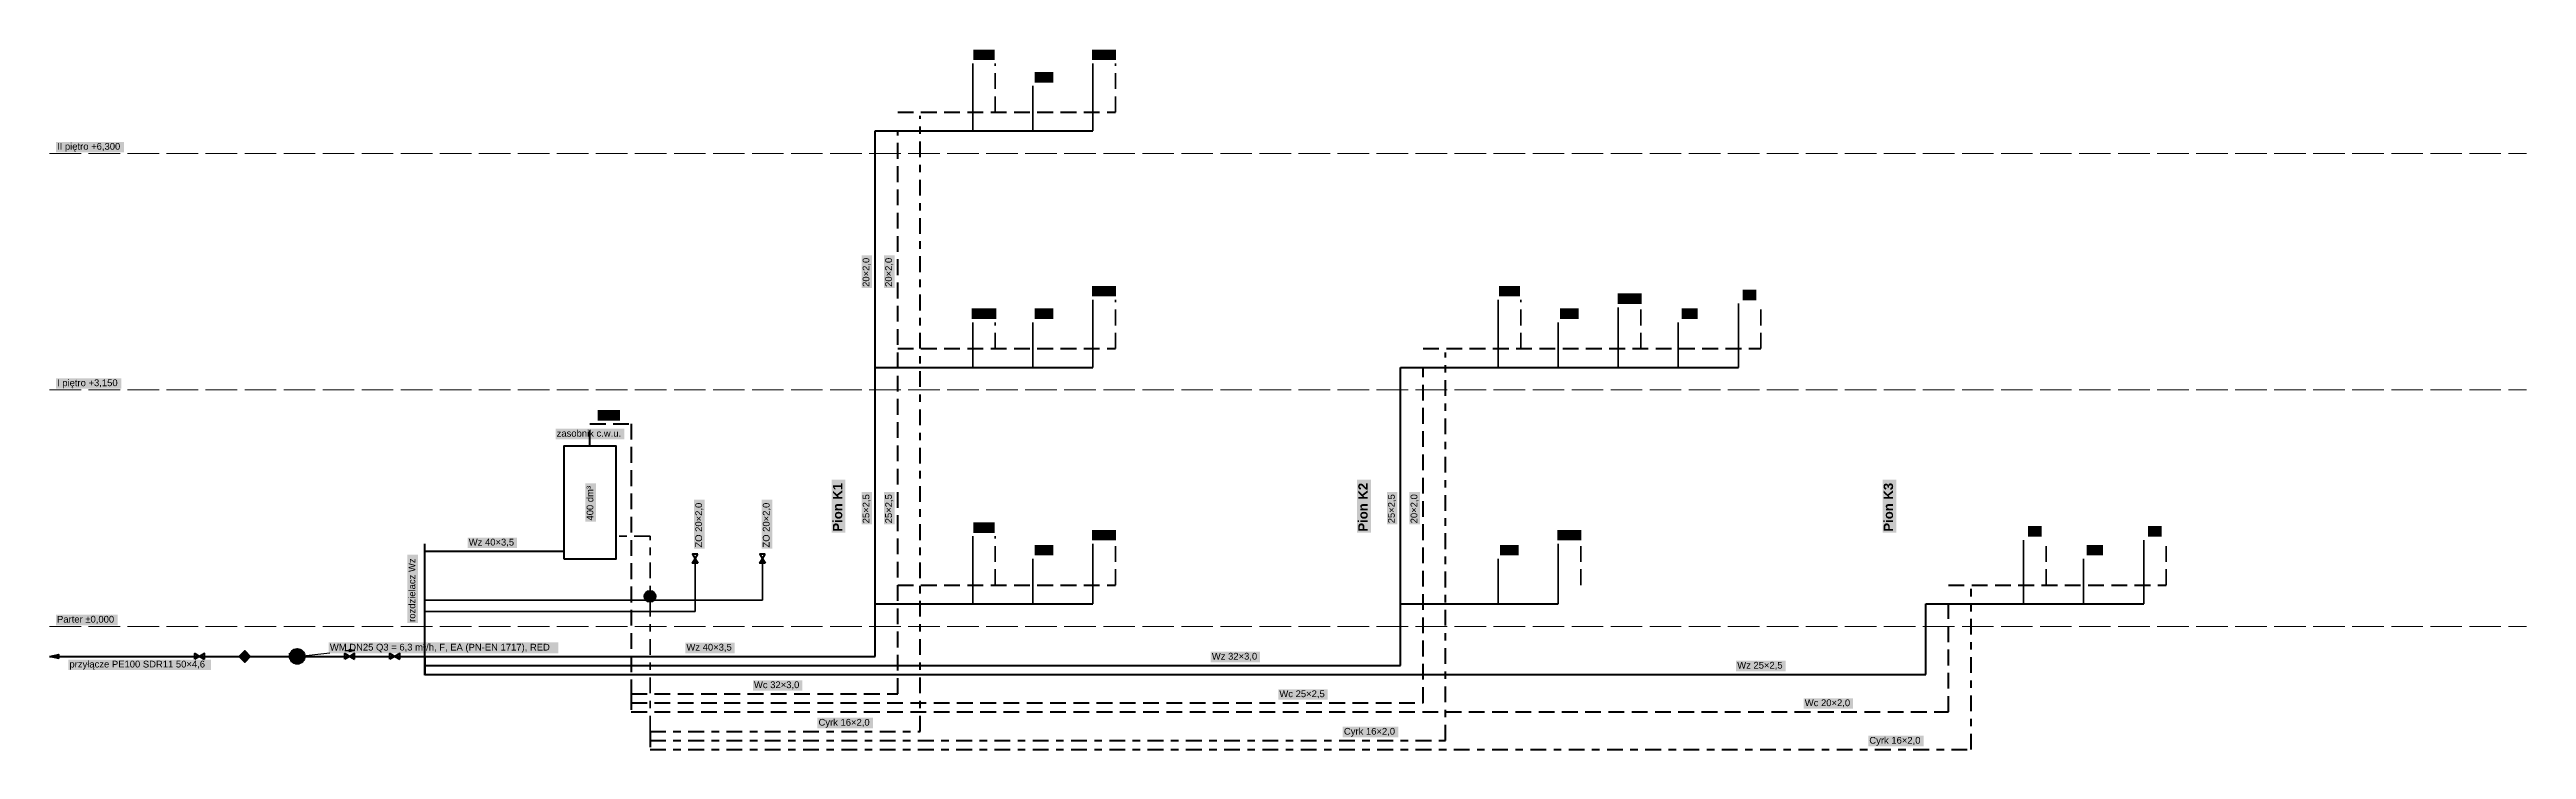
# Model space of a CAD drawing. Header units: metres. Extents: x 0 to 77.8, y -1.8 to 10.1.
# Drawn here: x 44.85 to 77.85, y -1.64 to 7.69 of the extents above; entities that cross this region are included whole.
import ezdxf

# ---------------------------------------------------------------- set-up
doc = ezdxf.new("R2010")
doc.units = ezdxf.units.M
for name, pattern in [('KRESKA_DLUGA', [9.45, 8.4, -1.05]), ('KRESKOWA', [5.25, 4.2, -1.05]), ('KRESKOWA_DROBNA', [3.15, 2.1, -1.05]), ('PUNKTOWA_KROTKA', [6.3, 4.2, -1.05, 0, -1.05])]:
    doc.linetypes.add(name, pattern=pattern)
doc.layers.add('A-MASKA', color=7, linetype='Continuous', lineweight=18)
doc.layers.add('S-OPISY', color=2, linetype='Continuous', lineweight=25)
for name, color, linetype, lineweight, true_color in [('I-PODKLAD', 8, 'Continuous', 18, 0x9a9a9a), ('S-CWU', 1, 'KRESKOWA', 35, 0xd00000), ('S-CYRK', 6, 'PUNKTOWA_KROTKA', 25, 0xb000b0), ('S-URZADZENIA', 2, 'Continuous', 35, 0x303030), ('S-WODA', 5, 'Continuous', 35, 0x0050c8)]:
    doc.layers.add(name, color=color, linetype=linetype, lineweight=lineweight, true_color=true_color)
doc.styles.add('PL_ARIAL', font='arial.ttf')
doc.styles.add('PL_ARIAL_B', font='arialbd.ttf')

msp = doc.modelspace()

# ---------------------------------------------------------------- hatches: boundary and pattern name
at = {"layer": 'A-MASKA', "true_color": 0xffffff}
for points in [[(57.158, 7.545), (57.44, 7.545), (57.44, 7.685), (57.158, 7.685)], [(58.739, 7.545), (59.059, 7.545), (59.059, 7.685), (58.739, 7.685)], [(57.975, 7.245), (58.223, 7.245), (58.223, 7.385), (57.975, 7.385)], [(44.934, 6.315), (45.84, 6.315), (45.84, 6.455), (44.934, 6.455)], [(55.807, 4.508), (55.807, 4.942), (55.667, 4.942), (55.667, 4.508)], [(56.107, 4.508), (56.107, 4.942), (55.967, 4.942), (55.967, 4.508)], [(58.739, 4.395), (59.059, 4.395), (59.059, 4.535), (58.739, 4.535)], [(64.158, 4.395), (64.44, 4.395), (64.44, 4.535), (64.158, 4.535)], [(65.739, 4.295), (66.059, 4.295), (66.059, 4.435), (65.739, 4.435)], [(67.408, 4.345), (67.59, 4.345), (67.59, 4.485), (67.408, 4.485)], [(57.134, 4.095), (57.464, 4.095), (57.464, 4.235), (57.134, 4.235)], [(57.975, 4.095), (58.223, 4.095), (58.223, 4.235), (57.975, 4.235)], [(64.975, 4.095), (65.223, 4.095), (65.223, 4.235), (64.975, 4.235)], [(66.593, 4.095), (66.805, 4.095), (66.805, 4.235), (66.593, 4.235)], [(44.934, 3.165), (45.804, 3.165), (45.804, 3.305), (44.934, 3.305)], [(52.15, 2.742), (52.448, 2.742), (52.448, 2.882), (52.15, 2.882)], [(51.59, 2.492), (52.507, 2.492), (52.507, 2.632), (51.59, 2.632)], [(52.129, 1.395), (52.129, 1.905), (51.989, 1.905), (51.989, 1.395)], [(53.577, 1.035), (53.577, 1.687), (53.437, 1.687), (53.437, 1.035)], [(54.477, 1.035), (54.477, 1.687), (54.337, 1.687), (54.337, 1.035)], [(55.453, 1.247), (55.453, 1.953), (55.27, 1.953), (55.27, 1.247)], [(55.807, 1.358), (55.807, 1.792), (55.667, 1.792), (55.667, 1.358)], [(56.107, 1.358), (56.107, 1.792), (55.967, 1.792), (55.967, 1.358)], [(62.453, 1.247), (62.453, 1.953), (62.27, 1.953), (62.27, 1.247)], [(62.807, 1.358), (62.807, 1.792), (62.667, 1.792), (62.667, 1.358)], [(63.107, 1.358), (63.107, 1.792), (62.967, 1.792), (62.967, 1.358)], [(69.453, 1.247), (69.453, 1.953), (69.27, 1.953), (69.27, 1.247)], [(57.158, 1.245), (57.44, 1.245), (57.44, 1.385), (57.158, 1.385)], [(71.208, 1.195), (71.39, 1.195), (71.39, 1.335), (71.208, 1.335)], [(72.808, 1.195), (72.99, 1.195), (72.99, 1.335), (72.808, 1.335)], [(50.419, 1.042), (51.078, 1.042), (51.078, 1.182), (50.419, 1.182)], [(57.975, 0.945), (58.223, 0.945), (58.223, 1.085), (57.975, 1.085)], [(58.739, 1.145), (59.059, 1.145), (59.059, 1.285), (58.739, 1.285)], [(64.175, 0.945), (64.423, 0.945), (64.423, 1.085), (64.175, 1.085)], [(64.939, 1.145), (65.259, 1.145), (65.259, 1.285), (64.939, 1.285)], [(71.99, 0.945), (72.208, 0.945), (72.208, 1.085), (71.99, 1.085)], [(49.757, 0.045), (49.757, 0.955), (49.617, 0.955), (49.617, 0.045)], [(44.934, 0.015), (45.756, 0.015), (45.756, 0.155), (44.934, 0.155)], [(48.566, -0.359), (51.629, -0.359), (51.629, -0.214), (48.566, -0.214)], [(53.319, -0.358), (53.978, -0.358), (53.978, -0.218), (53.319, -0.218)], [(45.099, -0.583), (46.999, -0.583), (46.999, -0.443), (45.099, -0.443)], [(60.319, -0.478), (60.978, -0.478), (60.978, -0.338), (60.319, -0.338)], [(67.319, -0.598), (67.978, -0.598), (67.978, -0.458), (67.319, -0.458)], [(54.219, -0.858), (54.878, -0.858), (54.878, -0.718), (54.219, -0.718)], [(61.219, -0.978), (61.878, -0.978), (61.878, -0.838), (61.219, -0.838)], [(68.219, -1.098), (68.878, -1.098), (68.878, -0.958), (68.219, -0.958)], [(55.079, -1.358), (55.818, -1.358), (55.818, -1.218), (55.079, -1.218)], [(62.079, -1.478), (62.818, -1.478), (62.818, -1.338), (62.079, -1.338)], [(69.079, -1.598), (69.818, -1.598), (69.818, -1.458), (69.079, -1.458)]]:
    msp.add_hatch(color=7, dxfattribs=at).paths.add_polyline_path(points)
at = {"layer": 'S-OPISY', "true_color": 0x000000}
msp.add_hatch(color=7, dxfattribs=at).paths.add_polyline_path([(48.166, -0.4), (48.166, -0.395), (48.164, -0.391), (48.161, -0.388), (48.158, -0.385), (48.153, -0.383), (48.149, -0.383), (48.144, -0.383), (48.14, -0.385), (48.137, -0.388), (48.134, -0.391), (48.132, -0.395), (48.131, -0.4), (48.132, -0.405), (48.134, -0.409), (48.137, -0.412), (48.14, -0.415), (48.144, -0.417), (48.149, -0.418), (48.153, -0.417), (48.158, -0.415), (48.161, -0.412), (48.164, -0.409), (48.166, -0.405)])
at = {"layer": 'S-URZADZENIA', "true_color": 0xffffff}
for points in [[(52.924, 0.4), (52.923, 0.413), (52.919, 0.426), (52.914, 0.438), (52.906, 0.448), (52.897, 0.457), (52.886, 0.465), (52.875, 0.47), (52.862, 0.474), (52.849, 0.475), (52.836, 0.474), (52.823, 0.47), (52.811, 0.465), (52.801, 0.457), (52.791, 0.448), (52.784, 0.438), (52.778, 0.426), (52.775, 0.413), (52.774, 0.4), (52.775, 0.387), (52.778, 0.374), (52.784, 0.362), (52.791, 0.352), (52.801, 0.343), (52.811, 0.335), (52.823, 0.33), (52.836, 0.326), (52.849, 0.325), (52.862, 0.326), (52.875, 0.33), (52.886, 0.335), (52.897, 0.343), (52.906, 0.352), (52.914, 0.362), (52.919, 0.374), (52.923, 0.387)], [(47.374, -0.4), (47.449, -0.325), (47.524, -0.4), (47.449, -0.475)], [(48.249, -0.4), (48.247, -0.383), (48.243, -0.366), (48.236, -0.35), (48.226, -0.336), (48.213, -0.323), (48.199, -0.313), (48.183, -0.306), (48.166, -0.302), (48.149, -0.3), (48.132, -0.302), (48.115, -0.306), (48.099, -0.313), (48.085, -0.323), (48.072, -0.336), (48.062, -0.35), (48.055, -0.366), (48.05, -0.383), (48.049, -0.4), (48.05, -0.417), (48.055, -0.434), (48.062, -0.45), (48.072, -0.464), (48.085, -0.477), (48.099, -0.487), (48.115, -0.494), (48.132, -0.498), (48.149, -0.5), (48.166, -0.498), (48.183, -0.494), (48.199, -0.487), (48.213, -0.477), (48.226, -0.464), (48.236, -0.45), (48.243, -0.434), (48.247, -0.417)]]:
    msp.add_hatch(color=7, dxfattribs=at).paths.add_polyline_path(points)
at = {"layer": 'S-URZADZENIA', "true_color": 0x000000}
for points in [[(48.914, -0.322), (48.846, -0.339), (48.846, -0.305)], [(48.914, -0.439), (48.914, -0.361), (48.849, -0.4)]]:
    msp.add_hatch(color=7, dxfattribs=at).paths.add_polyline_path(points)
at = {"layer": 'S-WODA', "true_color": 0x000000}
msp.add_hatch(color=7, dxfattribs=at).paths.add_polyline_path([(44.849, -0.4), (44.971, -0.374), (44.971, -0.426)])

# ---------------------------------------------------------------- linework, layer by layer
at = {"layer": 'I-PODKLAD', "linetype": 'KRESKA_DLUGA', "lineweight": 18, "ltscale": 0.05, "flags": 128}
for points in [[(44.849, 6.3), (77.849, 6.3)], [(44.849, 3.15), (77.849, 3.15)], [(44.849, 0), (77.849, 0)]]:
    msp.add_lwpolyline(points, dxfattribs=at)
at = {"layer": 'S-CWU', "linetype": 'KRESKOWA', "lineweight": 35, "ltscale": 0.05, "flags": 128}
for points in [[(57.449, 6.85), (57.449, 7.5)], [(59.049, 6.85), (59.049, 7.5)], [(59.049, 3.7), (59.049, 4.35)], [(64.449, 3.7), (64.449, 4.35)], [(67.649, 3.7), (67.649, 4.3)], [(57.449, 3.7), (57.449, 4.05)], [(66.049, 3.7), (66.049, 4.25)], [(57.449, 0.55), (57.449, 1.2)], [(59.049, 0.55), (59.049, 1.1)], [(65.249, 0.55), (65.249, 1.1)], [(71.449, 0.55), (71.449, 1.15)], [(73.049, 0.55), (73.049, 1.15)]]:
    msp.add_lwpolyline(points, dxfattribs=at)
at = {"layer": 'S-CWU', "linetype": 'KRESKOWA', "lineweight": 50, "ltscale": 0.05, "flags": 128}
for points in [[(56.149, 6.85), (59.049, 6.85)], [(56.149, -0.9), (56.149, 6.6)], [(56.149, 3.7), (59.049, 3.7)], [(63.149, 3.7), (67.649, 3.7)], [(63.149, -1.02), (63.149, 3.45)], [(52.049, 2.4), (52.049, 2.7)], [(52.049, 2.7), (52.599, 2.7)], [(52.599, 2.7), (52.599, -0.9)], [(56.149, 0.55), (59.049, 0.55)], [(70.149, 0.55), (73.049, 0.55)], [(70.149, -1.14), (70.149, 0.3)], [(52.599, -0.9), (56.149, -0.9)], [(52.599, -0.9), (52.599, -1.02)], [(52.599, -0.9), (52.599, -1.14)], [(52.599, -1.02), (63.149, -1.02)], [(52.599, -1.14), (70.149, -1.14)]]:
    msp.add_lwpolyline(points, dxfattribs=at)
at = {"layer": 'S-CYRK', "linetype": 'PUNKTOWA_KROTKA', "lineweight": 50, "ltscale": 0.05, "flags": 128}
for points in [[(56.449, -1.4), (56.449, 6.8)], [(63.449, -1.52), (63.449, 3.65)], [(70.449, -1.64), (70.449, 0.5)], [(52.849, -1.4), (56.449, -1.4)], [(52.849, -1.4), (52.849, -1.52)], [(52.849, -1.4), (52.849, -1.64)], [(52.849, -1.52), (63.449, -1.52)], [(52.849, -1.64), (70.449, -1.64)]]:
    msp.add_lwpolyline(points, dxfattribs=at)
at = {"layer": 'S-CYRK', "linetype": 'PUNKTOWA_KROTKA', "lineweight": 35, "ltscale": 0.05, "flags": 128}
for points in [[(52.849, 1.2), (52.399, 1.2)], [(52.849, -1.4), (52.849, 1.2)]]:
    msp.add_lwpolyline(points, dxfattribs=at)
at = {"layer": 'S-OPISY', "lineweight": 25, "ltscale": 0.05}
msp.add_lwpolyline([(48.149, -0.4), (48.584, -0.353)], dxfattribs=at)
at = {"layer": 'S-URZADZENIA', "linetype": 'Continuous', "lineweight": 50, "ltscale": 0.05, "flags": 128}
msp.add_lwpolyline([(51.699, 0.9), (52.399, 0.9), (52.399, 2.4), (51.699, 2.4)], close=True, dxfattribs=at)
at = {"layer": 'S-URZADZENIA', "linetype": 'Continuous', "lineweight": 70, "ltscale": 0.05, "flags": 128}
msp.add_lwpolyline([(49.849, -0.65), (49.849, 1.1)], dxfattribs=at)
at = {"layer": 'S-URZADZENIA', "lineweight": 50, "ltscale": 0.05}
for points in [[(53.485, 0.96), (53.413, 0.96), (53.449, 0.9)], [(53.485, 0.84), (53.413, 0.84), (53.449, 0.9)], [(54.385, 0.96), (54.313, 0.96), (54.349, 0.9)], [(54.385, 0.84), (54.313, 0.84), (54.349, 0.9)], [(52.789, 0.359), (52.909, 0.359), (52.849, 0.475)], [(47.374, -0.4), (47.449, -0.325), (47.524, -0.4), (47.449, -0.475)], [(46.784, -0.439), (46.784, -0.361), (46.849, -0.4)], [(46.914, -0.439), (46.914, -0.361), (46.849, -0.4)], [(48.784, -0.439), (48.784, -0.361), (48.849, -0.4)], [(48.914, -0.439), (48.914, -0.361), (48.849, -0.4)], [(49.384, -0.439), (49.384, -0.361), (49.449, -0.4)], [(49.514, -0.439), (49.514, -0.361), (49.449, -0.4)]]:
    msp.add_lwpolyline(points, close=True, dxfattribs=at)
at = {"layer": 'S-URZADZENIA', "linetype": 'KRESKOWA_DROBNA', "lineweight": 25, "ltscale": 0.02, "flags": 128}
msp.add_lwpolyline([(47.449, -0.325), (47.449, -0.475)], dxfattribs=at)
at = {"layer": 'S-URZADZENIA', "lineweight": 25, "ltscale": 0.05}
msp.add_lwpolyline([(48.784, -0.322), (48.914, -0.322)], dxfattribs=at)
msp.add_lwpolyline([(48.914, -0.322), (48.846, -0.339), (48.846, -0.305)], close=True, dxfattribs=at)
at = {"layer": 'S-URZADZENIA', "lineweight": 50, "ltscale": 0.05}
for centre, radius in [((52.849, 0.4), 0.075), ((48.149, -0.4), 0.1)]:
    msp.add_circle(centre, radius, dxfattribs=at)
at = {"layer": 'S-WODA', "lineweight": 35, "ltscale": 0.05}
for points in [[(57.149, 6.6), (57.149, 7.5)], [(58.749, 6.6), (58.749, 7.5)], [(57.949, 6.6), (57.949, 7.2)], [(58.749, 3.45), (58.749, 4.35)], [(64.149, 3.45), (64.149, 4.35)], [(67.349, 3.45), (67.349, 4.3)], [(57.149, 3.45), (57.149, 4.05)], [(57.949, 3.45), (57.949, 4.05)], [(64.949, 3.45), (64.949, 4.05)], [(65.749, 3.45), (65.749, 4.25)], [(66.549, 3.45), (66.549, 4.05)], [(57.149, 0.3), (57.149, 1.2)], [(58.749, 0.3), (58.749, 1.1)], [(64.949, 0.3), (64.949, 1.1)], [(71.149, 0.3), (71.149, 1.15)], [(72.749, 0.3), (72.749, 1.15)], [(53.449, 0.2), (53.449, 0.9)], [(54.349, 0.35), (54.349, 0.9)], [(57.949, 0.3), (57.949, 0.9)], [(64.149, 0.3), (64.149, 0.9)], [(71.949, 0.3), (71.949, 0.9)], [(49.849, 0.35), (54.349, 0.35)], [(49.849, 0.2), (53.449, 0.2)]]:
    msp.add_lwpolyline(points, dxfattribs=at)
at = {"layer": 'S-WODA', "lineweight": 50, "ltscale": 0.05}
for points in [[(55.849, -0.4), (55.849, 6.6)], [(55.849, 6.6), (58.749, 6.6)], [(55.849, 3.45), (58.749, 3.45)], [(62.849, -0.52), (62.849, 3.45)], [(62.849, 3.45), (67.349, 3.45)], [(49.849, 1), (51.699, 1)], [(55.849, 0.3), (58.749, 0.3)], [(62.849, 0.3), (64.949, 0.3)], [(69.849, -0.64), (69.849, 0.3)], [(69.849, 0.3), (72.749, 0.3)]]:
    msp.add_lwpolyline(points, dxfattribs=at)
at = {"layer": 'S-WODA', "lineweight": 35, "ltscale": 0.05}
msp.add_lwpolyline([(44.849, -0.4), (44.971, -0.374), (44.971, -0.426)], close=True, dxfattribs=at)
at = {"layer": 'S-WODA', "lineweight": 70, "ltscale": 0.05}
for points in [[(44.849, -0.4), (49.849, -0.4)], [(49.849, -0.4), (55.849, -0.4)], [(49.849, -0.4), (49.849, -0.52)], [(49.849, -0.4), (49.849, -0.64)], [(49.849, -0.52), (62.849, -0.52)], [(49.849, -0.64), (69.849, -0.64)]]:
    msp.add_lwpolyline(points, dxfattribs=at)

# ---------------------------------------------------------------- texts
at = {"layer": 'S-OPISY', "style": 'PL_ARIAL'}
for s, p in [('NAT', (57.173, 7.58)), ('UMY', (58.754, 7.58)), ('WC', (57.99, 7.28)), ('II piętro +6,300', (44.949, 6.35)), ('UMY', (58.754, 4.43)), ('NAT', (64.173, 4.43)), ('UMY', (65.754, 4.33)), ('ZL', (67.423, 4.38)), ('WAN', (57.149, 4.13)), ('WC', (57.99, 4.13)), ('WC', (64.99, 4.13)), ('PR', (66.608, 4.13)), ('I piętro +3,150', (44.949, 3.2)), ('TZM', (52.165, 2.777)), ('zasobnik c.w.u.', (51.605, 2.527)), ('NAT', (57.173, 1.28)), ('ZL', (71.223, 1.23)), ('ZL', (72.823, 1.23)), ('Wz 40×3,5', (50.434, 1.077)), ('WC', (57.99, 0.98)), ('UMY', (58.754, 1.18)), ('WC', (64.19, 0.98)), ('UMY', (64.954, 1.18)), ('ZM', (72.005, 0.98)), ('Parter ±0,000', (44.949, 0.05)), ('WM DN25 Q3 = 6,3 m³/h, F, EA (PN-EN 1717), RED', (48.584, -0.322)), ('Wz 40×3,5', (53.334, -0.323)), ('przyłącze PE100 SDR11 50×4,6', (45.114, -0.548)), ('Wz 32×3,0', (60.334, -0.443)), ('Wz 25×2,5', (67.334, -0.563)), ('Wc 32×3,0', (54.234, -0.823)), ('Wc 25×2,5', (61.234, -0.943)), ('Wc 20×2,0', (68.234, -1.063)), ('Cyrk 16×2,0', (55.094, -1.323)), ('Cyrk 16×2,0', (62.094, -1.443)), ('Cyrk 16×2,0', (69.094, -1.563))]:
    msp.add_text(s, height=0.09, dxfattribs=at).set_placement(p)
at = {"layer": 'S-OPISY'}
for s, height, style, p in [('20×2,0', 0.09, 'PL_ARIAL', (55.772, 4.523)), ('20×2,0', 0.09, 'PL_ARIAL', (56.072, 4.523)), ('400 dm³', 0.09, 'PL_ARIAL', (52.094, 1.41)), ('Pion K1', 0.125, 'PL_ARIAL_B', (55.41, 1.262)), ('25×2,5', 0.09, 'PL_ARIAL', (55.772, 1.373)), ('25×2,5', 0.09, 'PL_ARIAL', (56.072, 1.373)), ('Pion K2', 0.125, 'PL_ARIAL_B', (62.41, 1.262)), ('25×2,5', 0.09, 'PL_ARIAL', (62.772, 1.373)), ('20×2,0', 0.09, 'PL_ARIAL', (63.072, 1.373)), ('Pion K3', 0.125, 'PL_ARIAL_B', (69.41, 1.262)), ('ZO 20×2,0', 0.09, 'PL_ARIAL', (53.542, 1.05)), ('ZO 20×2,0', 0.09, 'PL_ARIAL', (54.442, 1.05)), ('rozdzielacz Wz', 0.09, 'PL_ARIAL', (49.722, 0.06))]:
    msp.add_text(s, height=height, rotation=90, dxfattribs=dict(at, style=style)).set_placement(p)
at = {"layer": 'S-URZADZENIA', "style": 'PL_ARIAL'}
msp.add_text('WM', height=0.09, dxfattribs=at).set_placement((48.033, -0.445))

doc.saveas('drawing.dxf')
